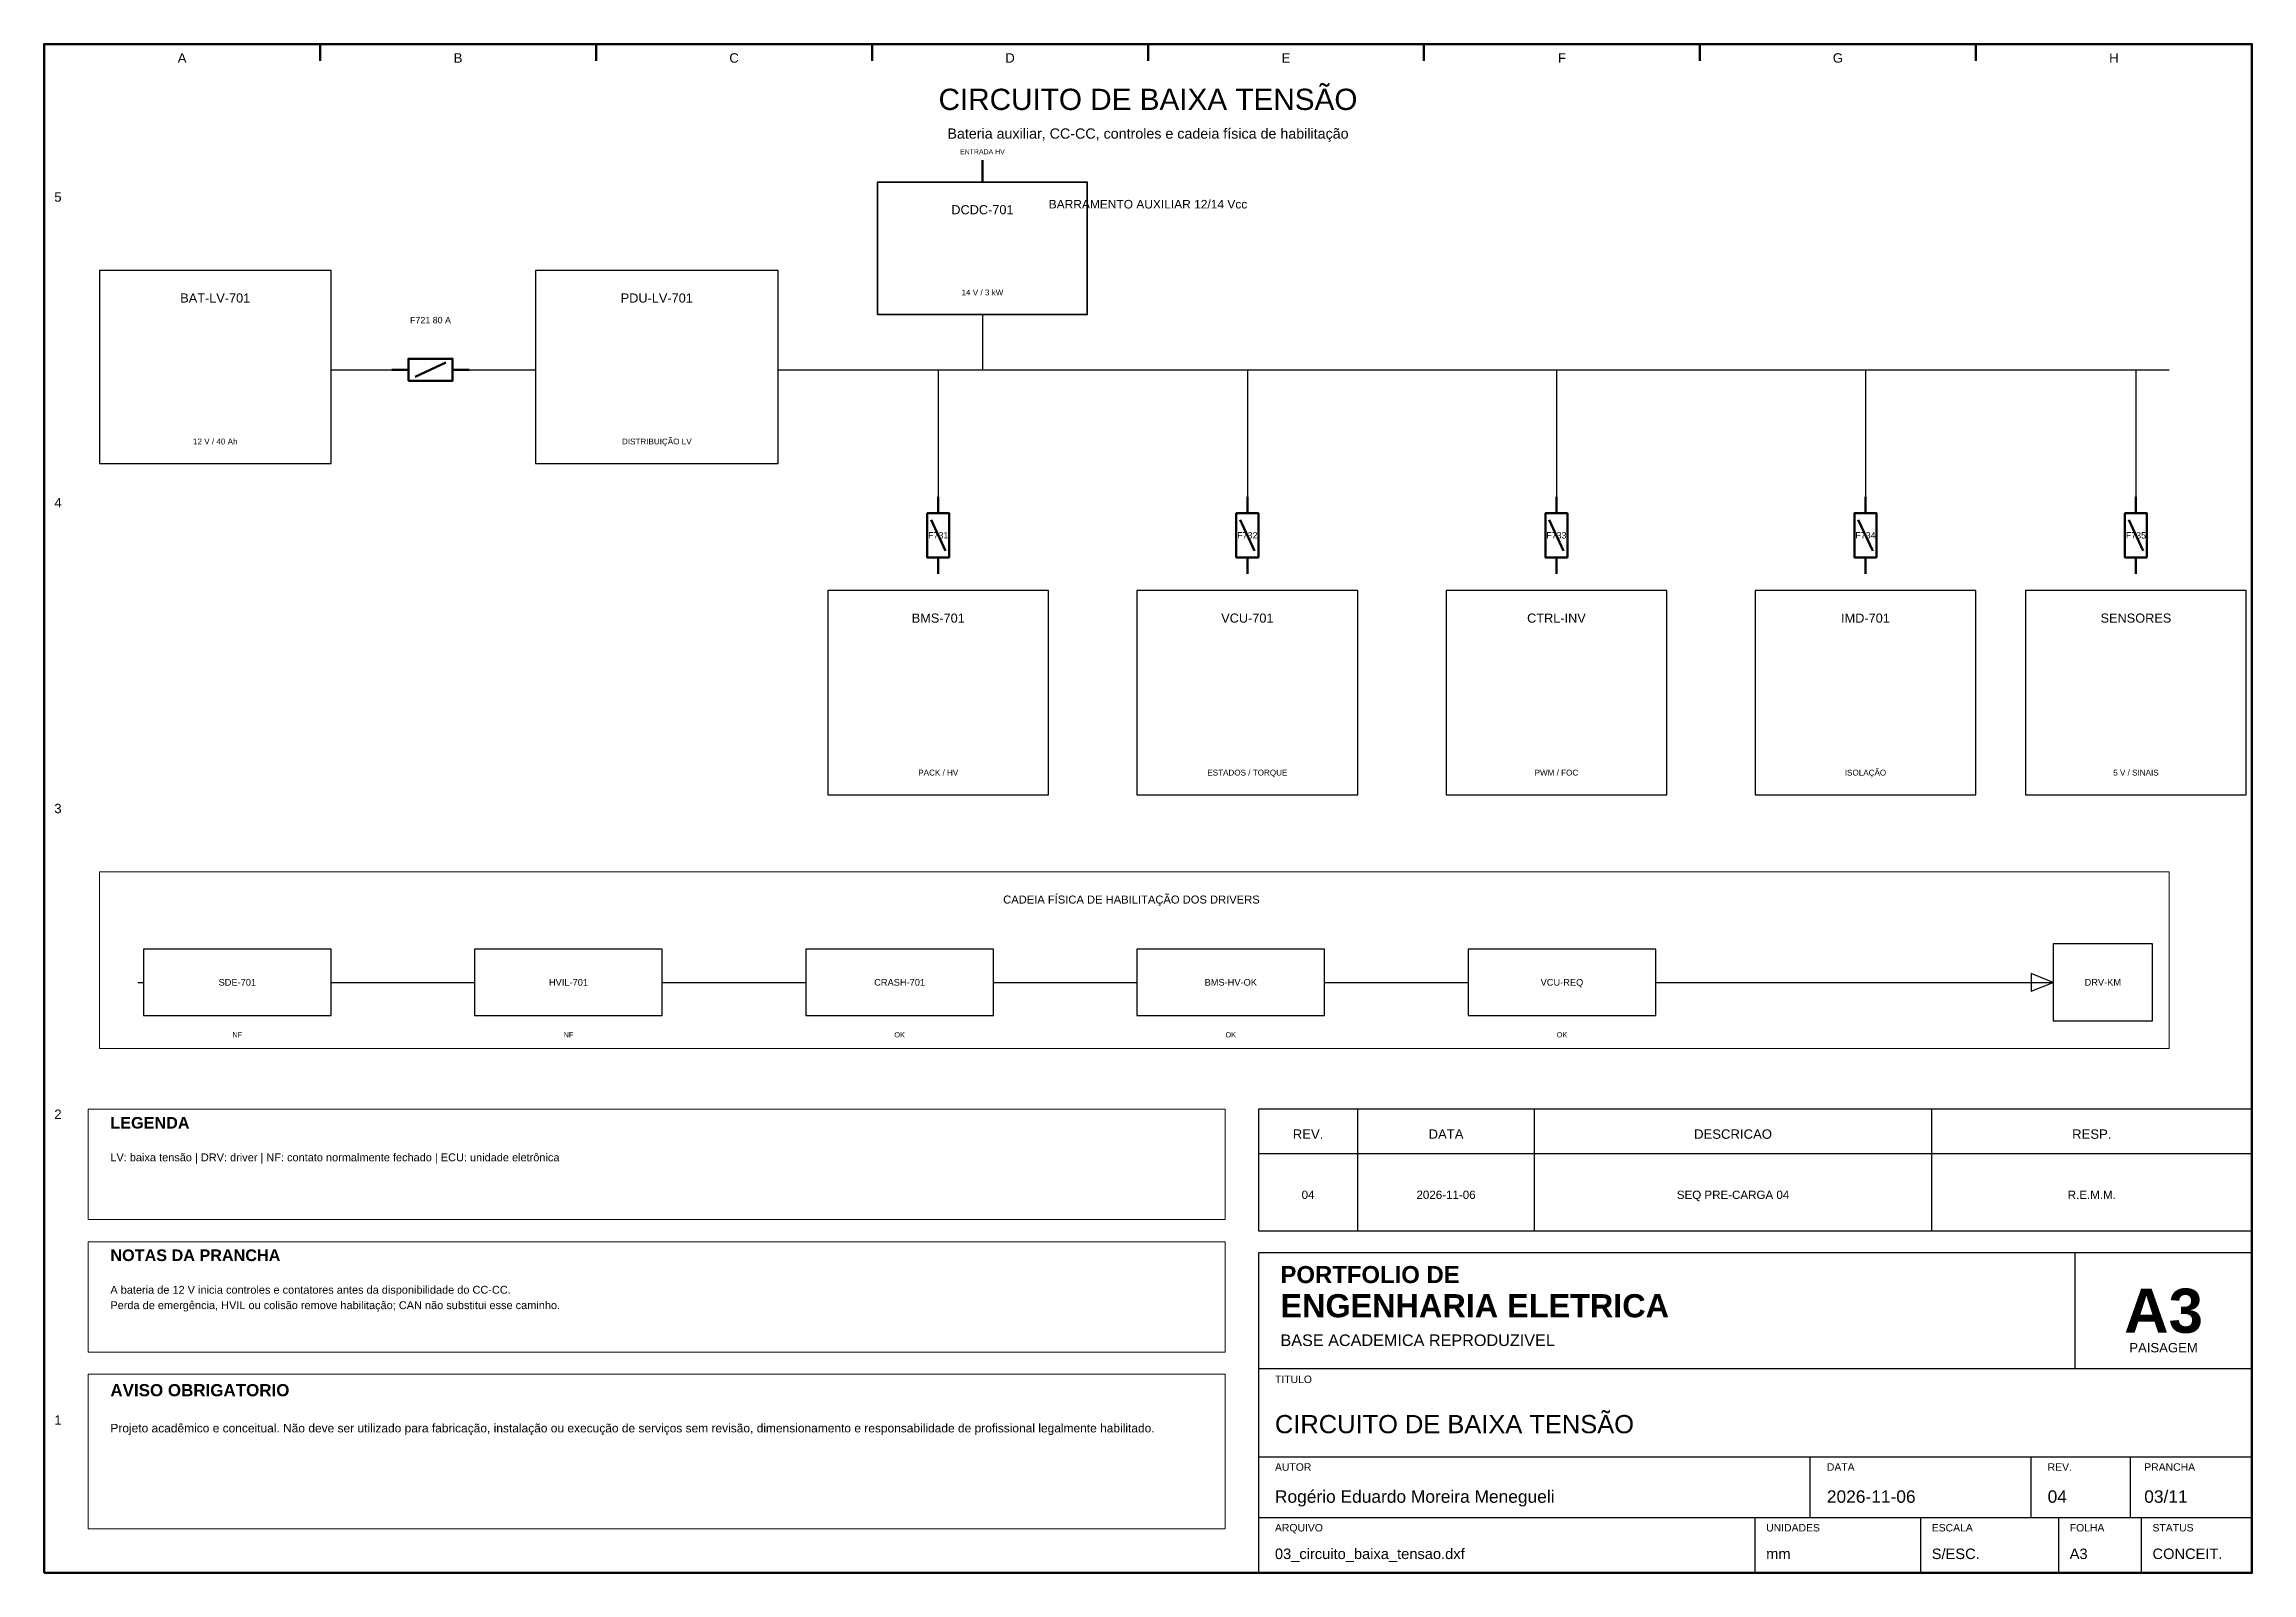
# Model space of a CAD drawing. Header units: millimetres. Extents: x 10 to 410, y 10 to 287.
import ezdxf
from ezdxf.enums import TextEntityAlignment as Align

# ---------------------------------------------------------------- set-up
doc = ezdxf.new("R2010")
doc.units = ezdxf.units.MM
for name, color, linetype, lineweight in [('00_MOLDURA', 7, 'CONTINUOUS', 50), ('01_CARIMBO', 7, 'CONTINUOUS', 25), ('02_TEXTO', 7, 'CONTINUOUS', 18), ('04_EQUIPAMENTOS', 32, 'CONTINUOUS', 35), ('05_POTENCIA', 12, 'CONTINUOUS', 50), ('06_COMANDO', 94, 'CONTINUOUS', 25), ('12_LEGENDA', 7, 'CONTINUOUS', 18), ('13_NOTAS', 7, 'CONTINUOUS', 18)]:
    doc.layers.add(name, color=color, linetype=linetype, lineweight=lineweight)
doc.styles.add('PORTFOLIO_TEXTO', font='arial.ttf')
doc.styles.add('PORTFOLIO_TITULO', font='arialbd.ttf', dxfattribs={"width": 0.92})

# ---------------------------------------------------------------- blocks, each defined once
blk = doc.blocks.new('CARIMBO_A3')
at = {"layer": '01_CARIMBO'}
for p, q in [((148, 37), (148, 58)), ((0, 37), (180, 37)), ((0, 21), (180, 21)), ((100, 10), (100, 21)), ((140, 10), (140, 21)), ((158, 10), (158, 21)), ((0, 10), (180, 10)), ((90, 0), (90, 10)), ((120, 0), (120, 10)), ((145, 0), (145, 10)), ((160, 0), (160, 10))]:
    blk.add_line(p, q, dxfattribs=at)
blk.add_lwpolyline([(0, 0), (180, 0), (180, 58), (0, 58)], close=True, dxfattribs=at)
at = {"layer": '01_CARIMBO', "style": 'PORTFOLIO_TEXTO'}
for s, p in [('TITULO', (3, 34.4)), ('AUTOR', (3, 18.5)), ('DATA', (103, 18.5)), ('REV.', (143, 18.5)), ('PRANCHA', (160.5, 18.5)), ('ARQUIVO', (3, 7.5)), ('UNIDADES', (92, 7.5)), ('ESCALA', (122, 7.5)), ('FOLHA', (147, 7.5)), ('STATUS', (162, 7.5))]:
    blk.add_text(s, height=1.35, dxfattribs=at).set_placement(p)
at = {"layer": '02_TEXTO'}
for s, height, style, p in [('PORTFOLIO DE', 3.1, 'PORTFOLIO_TITULO', (4, 52.5)), ('ENGENHARIA ELETRICA', 4.2, 'PORTFOLIO_TITULO', (4, 46.3)), ('BASE ACADEMICA REPRODUZIVEL', 2.1, 'PORTFOLIO_TEXTO', (4, 41.1))]:
    blk.add_text(s, height=height, dxfattribs=dict(at, style=style)).set_placement(p)
for s, height, style, p in [('A3', 8, 'PORTFOLIO_TITULO', (164, 47.5)), ('PAISAGEM', 1.7, 'PORTFOLIO_TEXTO', (164, 40.8))]:
    blk.add_text(s, height=height, dxfattribs=dict(at, style=style)).set_placement(p, align=Align.MIDDLE_CENTER)
at = {"layer": '02_TEXTO', "style": 'PORTFOLIO_TEXTO'}
for tag, p, height in [('TITULO', (3, 25.3), 3.3), ('AUTOR', (3, 12.7), 2.25), ('DATA', (103, 12.7), 2.25), ('REVISAO', (143, 12.7), 2.25), ('PRANCHA', (160.5, 12.7), 2.25), ('ARQUIVO', (3, 2.5), 1.9), ('UNIDADES', (92, 2.5), 1.9), ('ESCALA', (122, 2.5), 1.9), ('FOLHA', (147, 2.5), 1.9), ('STATUS', (162, 2.5), 1.9)]:
    blk.add_attdef(tag, p, '', height=height, dxfattribs=at)
blk = doc.blocks.new('P07_FUSIVEL')
at = {"layer": '05_POTENCIA'}
for p, q in [((-7, 0), (-4, 0)), ((-2.8, -1.3), (2.8, 1.3)), ((4, 0), (7, 0))]:
    blk.add_line(p, q, dxfattribs=at)
blk.add_lwpolyline([(-4, -2), (4, -2), (4, 2), (-4, 2)], close=True, dxfattribs=at)

msp = doc.modelspace()

# ---------------------------------------------------------------- linework, layer by layer
at = {"layer": '00_MOLDURA'}
for p, q in [((60, 287), (60, 284)), ((110, 287), (110, 284)), ((160, 287), (160, 284)), ((210, 287), (210, 284)), ((260, 287), (260, 284)), ((310, 287), (310, 284)), ((360, 287), (360, 284))]:
    msp.add_line(p, q, dxfattribs=at)
msp.add_lwpolyline([(10, 10), (410, 10), (410, 287), (10, 287)], close=True, dxfattribs=at)
at = {"layer": '01_CARIMBO'}
for p, q in [((248, 72), (248, 94)), ((280, 72), (280, 94)), ((352, 72), (352, 94)), ((230, 86), (410, 86))]:
    msp.add_line(p, q, dxfattribs=at)
msp.add_lwpolyline([(230, 72), (410, 72), (410, 94), (230, 94)], close=True, dxfattribs=at)
at = {"layer": '04_EQUIPAMENTOS'}
msp.add_lwpolyline([(161, 238), (199, 238), (199, 262), (161, 262)], close=True, dxfattribs=at)
at = {"layer": '05_POTENCIA'}
msp.add_line((180, 262), (180, 266), dxfattribs=at)
at = {"layer": '06_COMANDO'}
for p, q in [((180, 238), (180, 228)), ((62, 228), (73, 228)), ((87, 228), (99, 228)), ((143, 228), (395, 228)), ((172, 228), (172, 204)), ((228, 228), (228, 204)), ((284, 228), (284, 204)), ((340, 228), (340, 204)), ((389, 228), (389, 204)), ((27, 117), (28, 117)), ((62, 117), (88, 117)), ((122, 117), (148, 117)), ((182, 117), (208, 117)), ((242, 117), (268, 117)), ((302, 117), (374, 117))]:
    msp.add_line(p, q, dxfattribs=at)
for points in [[(20, 211), (62, 211), (62, 246), (20, 246)], [(99, 211), (143, 211), (143, 246), (99, 246)], [(152, 151), (192, 151), (192, 188), (152, 188)], [(208, 151), (248, 151), (248, 188), (208, 188)], [(264, 151), (304, 151), (304, 188), (264, 188)], [(320, 151), (360, 151), (360, 188), (320, 188)], [(369, 151), (409, 151), (409, 188), (369, 188)], [(374, 110), (392, 110), (392, 124), (374, 124)], [(28, 111), (62, 111), (62, 123), (28, 123)], [(88, 111), (122, 111), (122, 123), (88, 123)], [(148, 111), (182, 111), (182, 123), (148, 123)], [(208, 111), (242, 111), (242, 123), (208, 123)], [(268, 111), (302, 111), (302, 123), (268, 123)], [(374, 117), (370, 118.6), (370, 115.4)]]:
    msp.add_lwpolyline(points, close=True, dxfattribs=at)
at = {"layer": '12_LEGENDA'}
msp.add_lwpolyline([(18, 74), (224, 74), (224, 94), (18, 94)], close=True, dxfattribs=at)
at = {"layer": '13_NOTAS'}
for points in [[(20, 105), (395, 105), (395, 137), (20, 137)], [(18, 50), (224, 50), (224, 70), (18, 70)], [(18, 18), (224, 18), (224, 46), (18, 46)]]:
    msp.add_lwpolyline(points, close=True, dxfattribs=at)

# ---------------------------------------------------------------- block references
at = {"layer": '01_CARIMBO'}
msp.add_blockref('CARIMBO_A3', (230, 10), dxfattribs=at).add_auto_attribs({'TITULO': 'CIRCUITO DE BAIXA TENSÃO', 'AUTOR': 'Rogério Eduardo Moreira Menegueli', 'DATA': '2026-11-06', 'REVISAO': '04', 'PRANCHA': '03/11', 'ARQUIVO': '03_circuito_baixa_tensao.dxf', 'UNIDADES': 'mm', 'ESCALA': 'S/ESC.', 'FOLHA': 'A3', 'STATUS': 'CONCEIT.'})
at = {"layer": '05_POTENCIA'}
msp.add_blockref('P07_FUSIVEL', (80, 228), dxfattribs=at)
at = {"layer": '05_POTENCIA', "rotation": 90}
for p in [(172, 198), (228, 198), (284, 198), (340, 198), (389, 198)]:
    msp.add_blockref('P07_FUSIVEL', p, dxfattribs=at)

# ---------------------------------------------------------------- texts
at = {"layer": '00_MOLDURA', "style": 'PORTFOLIO_TEXTO'}
for s, p in [('A', (35, 284.5)), ('B', (85, 284.5)), ('C', (135, 284.5)), ('D', (185, 284.5)), ('E', (235, 284.5)), ('F', (285, 284.5)), ('G', (335, 284.5)), ('H', (385, 284.5)), ('5', (12.5, 259.3)), ('4', (12.5, 203.9)), ('3', (12.5, 148.5)), ('2', (12.5, 93.1)), ('1', (12.5, 37.7))]:
    msp.add_text(s, height=1.7, dxfattribs=at).set_placement(p, align=Align.MIDDLE_CENTER)
at = {"layer": '01_CARIMBO', "style": 'PORTFOLIO_TEXTO'}
for s, p in [('REV.', (239, 89.5)), ('DATA', (264, 89.5)), ('DESCRICAO', (316, 89.5)), ('RESP.', (381, 89.5))]:
    msp.add_text(s, height=1.7, dxfattribs=at).set_placement(p, align=Align.MIDDLE_CENTER)
at = {"layer": '02_TEXTO', "style": 'PORTFOLIO_TEXTO'}
for s, height, p in [('CIRCUITO DE BAIXA TENSÃO', 3.85, (210, 277)), ('Bateria auxiliar, CC-CC, controles e cadeia física de habilitação', 1.85, (210, 270.8)), ('14 V / 3 kW', 1.05, (180, 242)), ('12 V / 40 Ah', 1.05, (41, 215)), ('DISTRIBUIÇÃO LV', 1.05, (121, 215)), ('PACK / HV', 1.05, (172, 155)), ('ESTADOS / TORQUE', 1.05, (228, 155)), ('PWM / FOC', 1.05, (284, 155)), ('ISOLAÇÃO', 1.05, (340, 155)), ('5 V / SINAIS', 1.05, (389, 155)), ('NF', 0.95, (45, 107.5)), ('NF', 0.95, (105, 107.5)), ('OK', 0.95, (165, 107.5)), ('OK', 0.95, (225, 107.5)), ('OK', 0.95, (285, 107.5)), ('04', 1.5, (239, 78.5)), ('2026-11-06', 1.5, (264, 78.5)), ('SEQ PRE-CARGA 04', 1.5, (316, 78.5)), ('R.E.M.M.', 1.5, (381, 78.5))]:
    msp.add_text(s, height=height, dxfattribs=at).set_placement(p, align=Align.MIDDLE_CENTER)
at = {"layer": '04_EQUIPAMENTOS', "style": 'PORTFOLIO_TEXTO'}
msp.add_text('DCDC-701', height=1.65, dxfattribs=at).set_placement((180, 257), align=Align.MIDDLE_CENTER)
at = {"layer": '05_POTENCIA', "style": 'PORTFOLIO_TEXTO'}
for s, height, p in [('ENTRADA HV', 0.9, (180, 267.5)), ('F721 80 A', 1.15, (80, 237)), ('F731', 1.15, (172, 198)), ('F732', 1.15, (228, 198)), ('F733', 1.15, (284, 198)), ('F734', 1.15, (340, 198)), ('F735', 1.15, (389, 198))]:
    msp.add_text(s, height=height, dxfattribs=at).set_placement(p, align=Align.MIDDLE_CENTER)
at = {"layer": '06_COMANDO', "style": 'PORTFOLIO_TEXTO'}
for s, height, p in [('BARRAMENTO AUXILIAR 12/14 Vcc', 1.55, (210, 258)), ('BAT-LV-701', 1.65, (41, 241)), ('PDU-LV-701', 1.65, (121, 241)), ('BMS-701', 1.65, (172, 183)), ('VCU-701', 1.65, (228, 183)), ('CTRL-INV', 1.65, (284, 183)), ('IMD-701', 1.65, (340, 183)), ('SENSORES', 1.65, (389, 183)), ('SDE-701', 1.2, (45, 117)), ('HVIL-701', 1.2, (105, 117)), ('CRASH-701', 1.2, (165, 117)), ('BMS-HV-OK', 1.2, (225, 117)), ('VCU-REQ', 1.2, (285, 117)), ('DRV-KM', 1.2, (383, 117))]:
    msp.add_text(s, height=height, dxfattribs=at).set_placement(p, align=Align.MIDDLE_CENTER)
at = {"layer": '12_LEGENDA', "style": 'PORTFOLIO_TITULO'}
msp.add_text('LEGENDA', height=2.1, dxfattribs=at).set_placement((22, 90.5))
at = {"layer": '12_LEGENDA', "insert": (22, 86), "char_height": 1.42, "width": 198, "attachment_point": 1, "line_spacing_factor": 1.18, "style": 'PORTFOLIO_TEXTO'}
msp.add_mtext('LV: baixa tensão | DRV: driver | NF: contato normalmente fechado | ECU: unidade eletrônica', dxfattribs=at)
at = {"layer": '13_NOTAS', "style": 'PORTFOLIO_TEXTO'}
msp.add_text('CADEIA FÍSICA DE HABILITAÇÃO DOS DRIVERS', height=1.45, dxfattribs=at).set_placement((207, 132), align=Align.MIDDLE_CENTER)
at = {"layer": '13_NOTAS', "style": 'PORTFOLIO_TITULO'}
for s, height, p in [('NOTAS DA PRANCHA', 2.1, (22, 66.5)), ('AVISO OBRIGATORIO', 2.2, (22, 42))]:
    msp.add_text(s, height=height, dxfattribs=at).set_placement(p)
at = {"layer": '13_NOTAS', "width": 198, "attachment_point": 1, "line_spacing_factor": 1.18, "style": 'PORTFOLIO_TEXTO'}
for s, insert, char_height in [('A bateria de 12 V inicia controles e contatores antes da disponibilidade do CC-CC.\\PPerda de emergência, HVIL ou colisão remove habilitação; CAN não substitui esse caminho.', (22, 62), 1.42), ('Projeto acadêmico e conceitual. Não deve ser utilizado para fabricação, instalação ou execução de serviços sem revisão, dimensionamento e responsabilidade de profissional legalmente habilitado.', (22, 37), 1.55)]:
    msp.add_mtext(s, dxfattribs=dict(at, insert=insert, char_height=char_height))

doc.saveas('drawing.dxf')
